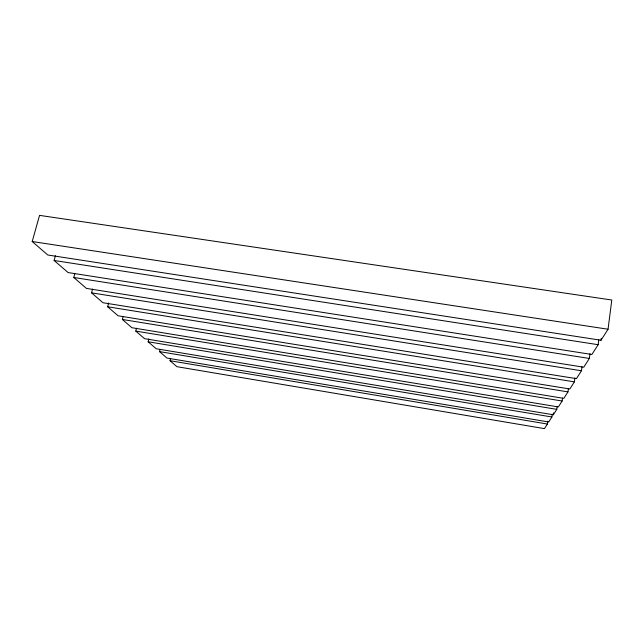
<?xml version="1.0" encoding="UTF-8"?>
<svg xmlns="http://www.w3.org/2000/svg" width="644" height="644" viewBox="0 0 644 644"><rect width="100%" height="100%" fill="white"/><g stroke="black" fill="none" stroke-linecap="round" stroke-linejoin="round"><path stroke-width="0.97" d="M608.049 329.229L611.8 300.024L39.55 215.37L32.2 241.524L47.793 255L600.997 340.249L608.049 329.229L32.2 241.524M55.424 255.684L54.112 260.474L68.103 272.565L591.892 354.49L598.155 344.701L598.799 339.766M600.997 340.249L601.255 338.317M74.801 273.692L73.786 277.483L86.401 288.391L583.754 367.209L589.357 358.45L590.001 353.604M92.535 289.067L91.553 292.843L102.984 302.736L576.436 378.648L581.476 370.767L582.015 366.782M108.635 303.002L107.661 306.777L118.077 315.785L569.827 388.984L574.384 381.86L574.923 377.899M123.06 316.639L122.352 319.472L131.875 327.716L563.822 398.37L567.968 391.89L568.37 388.936M148.836 338.889L148.136 341.771L156.194 348.742L553.333 414.768L556.794 409.351L557.205 406.38M136.496 328.239L135.787 331.097L144.538 338.663L558.348 406.928L562.131 401.019L562.534 398.056M170.483 358.829L170.032 360.712L176.939 366.686L544.462 428.63L547.408 424.034L547.811 421.144M159.986 349.66L159.511 351.616L166.965 358.056L548.72 421.981L551.908 416.998L552.302 414.14M553.333 414.768L553.599 412.844M54.112 260.474L598.155 344.701M73.786 277.483L589.357 358.45M91.553 292.843L581.476 370.767M107.661 306.777L574.384 381.86M122.352 319.472L567.968 391.89M135.787 331.097L562.131 401.019M148.136 341.771L556.794 409.351M159.511 351.616L551.908 416.998M170.032 360.712L547.408 424.034"/></g></svg>
